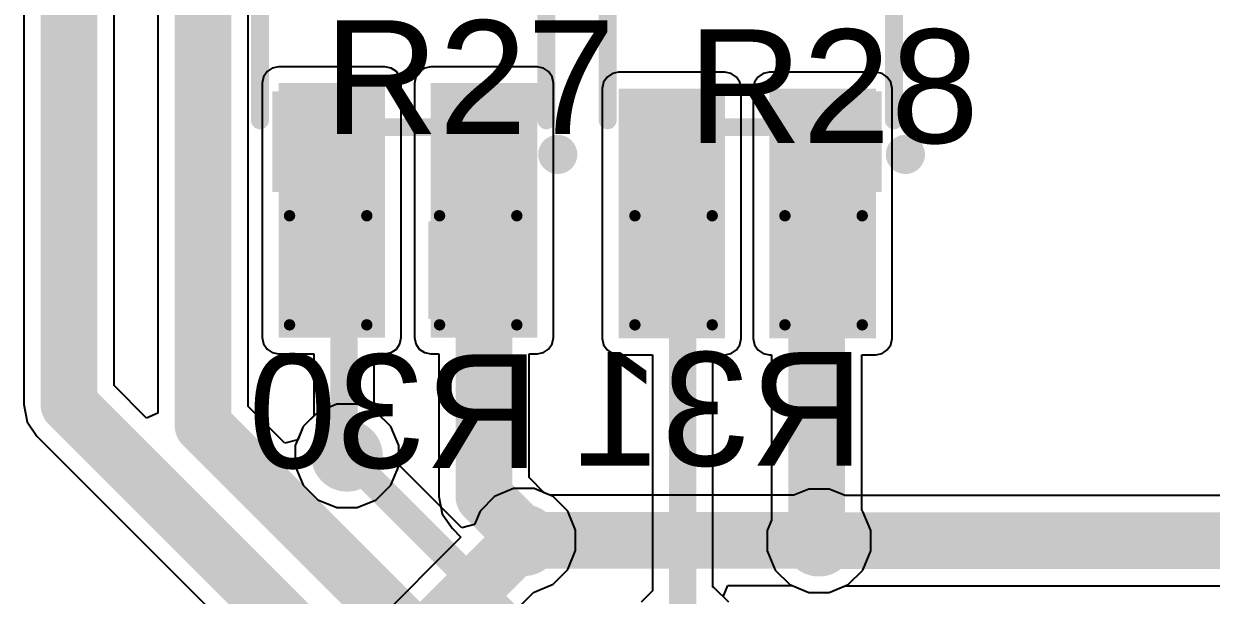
# Model space of a CAD drawing. Header units: millimetres. Extents: x -0.34 to 3.69, y -0.26 to 2.67.
# Drawn here: x 0.481 to 1.004, y 1.533 to 1.785 of the extents above; entities that cross this region are included whole.
import ezdxf

# ---------------------------------------------------------------- set-up
doc = ezdxf.new("R2010")
doc.units = ezdxf.units.MM
doc.header["$MEASUREMENT"] = 0
for name, color, linetype in [('BottomLayer', 5, 'Continuous'), ('BottomOverlay', 54, 'Continuous'), ('BottomPaste', 16, 'Continuous'), ('BottomSolder', 6, 'Continuous'), ('TopLayer', 1, 'Continuous'), ('TopOverlay', 2, 'Continuous'), ('ViaHoleLayer', 16, 'Continuous')]:
    doc.layers.add(name, color=color, linetype=linetype)
doc.styles.add('Arial', font='', dxfattribs={"height": 0.2})
doc.styles.get('Arial').set_extended_font_data('Arial')

# ---------------------------------------------------------------- blocks, each defined once
blk = doc.blocks.new('SOT23_3_B_13')
at = {"layer": 'BottomLayer'}
for points in [[(-0.05354, 0.05748), (-0.02126, 0.05748), (-0.02126, 0.02126), (-0.05354, 0.02126)], [(0.02126, 0.05748), (0.05354, 0.05748), (0.05354, 0.02126), (0.02126, 0.02126)], [(-0.01614, -0.02126), (0.01614, -0.02126), (0.01614, -0.05748), (-0.01614, -0.05748)]]:
    blk.add_hatch(color=5, dxfattribs=at).paths.add_polyline_path(points)
at = {"layer": 'BottomPaste'}
for points in [[(-0.05354, 0.05748), (-0.02126, 0.05748), (-0.02126, 0.02126), (-0.05354, 0.02126)], [(0.02126, 0.05748), (0.05354, 0.05748), (0.05354, 0.02126), (0.02126, 0.02126)], [(-0.01614, -0.02126), (0.01614, -0.02126), (0.01614, -0.05748), (-0.01614, -0.05748)]]:
    blk.add_hatch(color=16, dxfattribs=at).paths.add_polyline_path(points)
at = {"layer": 'BottomSolder'}
for points in [[(-0.05754, 0.06148), (-0.01726, 0.06148), (-0.01726, 0.01726), (-0.05754, 0.01726)], [(0.01726, 0.06148), (0.05754, 0.06148), (0.05754, 0.01726), (0.01726, 0.01726)], [(-0.02014, -0.01726), (0.02014, -0.01726), (0.02014, -0.06148), (-0.02014, -0.06148)]]:
    blk.add_hatch(color=6, dxfattribs=at).paths.add_polyline_path(points)
at = {"layer": 'BottomOverlay'}
for points, const_width in [([(-0.06439, 0.045, 1), (-0.07161, 0.045, 1)], 0.01), ([(-0.07411, 0.045, 1), (-0.06911, 0.045, 1)], 0.005), ([(-0.06689, 0.045, 1), (-0.06189, 0.045, 1)], 0.005), ([(-0.01497, 0.033, 1), (-0.01103, 0.033, 1)], 0.00394), ([(0.01103, 0.033, 1), (0.01497, 0.033, 1)], 0.00394), ([(-0.06497, 0.03, 1), (-0.06103, 0.03, 1)], 0.00394), ([(0.06103, 0.03, 1), (0.06497, 0.03, 1)], 0.00394), ([(-0.06497, -0.034, 1), (-0.06103, -0.034, 1)], 0.00394), ([(-0.06497, -0.034, 1), (-0.06103, -0.034, 1)], 0.00394), ([(-0.02597, -0.034, 1), (-0.02203, -0.034, 1)], 0.00394), ([(0.02203, -0.034, 1), (0.02597, -0.034, 1)], 0.00394), ([(0.06103, -0.034, 1), (0.06497, -0.034, 1)], 0.00394), ([(0.06103, -0.034, 1), (0.06497, -0.034, 1)], 0.00394)]:
    blk.add_lwpolyline(points, format="xyb", close=True, dxfattribs=dict(at, const_width=const_width))
at = {"layer": 'BottomOverlay', "const_width": 0.00787}
for points in [[(0.013, 0.033), (-0.013, 0.033)], [(-0.063, 0.03), (-0.063, -0.034)], [(0.063, 0.03), (0.063, -0.034)], [(-0.024, -0.034), (-0.063, -0.034)], [(0.063, -0.034), (0.024, -0.034)]]:
    blk.add_lwpolyline(points, dxfattribs=at)
blk = doc.blocks.new('SOT23_3_B_19')
at = {"layer": 'BottomLayer'}
for points in [[(-0.05354, 0.05748), (-0.02126, 0.05748), (-0.02126, 0.02126), (-0.05354, 0.02126)], [(0.02126, 0.05748), (0.05354, 0.05748), (0.05354, 0.02126), (0.02126, 0.02126)], [(-0.01614, -0.02126), (0.01614, -0.02126), (0.01614, -0.05748), (-0.01614, -0.05748)]]:
    blk.add_hatch(color=5, dxfattribs=at).paths.add_polyline_path(points)
at = {"layer": 'BottomPaste'}
for points in [[(-0.05354, 0.05748), (-0.02126, 0.05748), (-0.02126, 0.02126), (-0.05354, 0.02126)], [(0.02126, 0.05748), (0.05354, 0.05748), (0.05354, 0.02126), (0.02126, 0.02126)], [(-0.01614, -0.02126), (0.01614, -0.02126), (0.01614, -0.05748), (-0.01614, -0.05748)]]:
    blk.add_hatch(color=16, dxfattribs=at).paths.add_polyline_path(points)
at = {"layer": 'BottomSolder'}
for points in [[(-0.05754, 0.06148), (-0.01726, 0.06148), (-0.01726, 0.01726), (-0.05754, 0.01726)], [(0.01726, 0.06148), (0.05754, 0.06148), (0.05754, 0.01726), (0.01726, 0.01726)], [(-0.02014, -0.01726), (0.02014, -0.01726), (0.02014, -0.06148), (-0.02014, -0.06148)]]:
    blk.add_hatch(color=6, dxfattribs=at).paths.add_polyline_path(points)
at = {"layer": 'BottomOverlay'}
for points, const_width in [([(-0.06439, 0.045, 1), (-0.07161, 0.045, 1)], 0.01), ([(-0.07411, 0.045, 1), (-0.06911, 0.045, 1)], 0.005), ([(-0.06689, 0.045, 1), (-0.06189, 0.045, 1)], 0.005), ([(-0.01497, 0.033, 1), (-0.01103, 0.033, 1)], 0.00394), ([(0.01103, 0.033, 1), (0.01497, 0.033, 1)], 0.00394), ([(-0.06497, 0.03, 1), (-0.06103, 0.03, 1)], 0.00394), ([(0.06103, 0.03, 1), (0.06497, 0.03, 1)], 0.00394), ([(-0.06497, -0.034, 1), (-0.06103, -0.034, 1)], 0.00394), ([(-0.06497, -0.034, 1), (-0.06103, -0.034, 1)], 0.00394), ([(-0.02597, -0.034, 1), (-0.02203, -0.034, 1)], 0.00394), ([(0.02203, -0.034, 1), (0.02597, -0.034, 1)], 0.00394), ([(0.06103, -0.034, 1), (0.06497, -0.034, 1)], 0.00394), ([(0.06103, -0.034, 1), (0.06497, -0.034, 1)], 0.00394)]:
    blk.add_lwpolyline(points, format="xyb", close=True, dxfattribs=dict(at, const_width=const_width))
at = {"layer": 'BottomOverlay', "const_width": 0.00787}
for points in [[(0.013, 0.033), (-0.013, 0.033)], [(-0.063, 0.03), (-0.063, -0.034)], [(0.063, 0.03), (0.063, -0.034)], [(-0.024, -0.034), (-0.063, -0.034)], [(0.063, -0.034), (0.024, -0.034)]]:
    blk.add_lwpolyline(points, dxfattribs=at)
blk = doc.blocks.new('R__0603_B_27')
at = {"layer": 'BottomLayer'}
for points in [[(-0.015, 0.0175), (-0.015, -0.0175), (-0.045, -0.0175), (-0.045, 0.0175)], [(0.045, 0.0175), (0.045, -0.0175), (0.015, -0.0175), (0.015, 0.0175)]]:
    blk.add_hatch(color=5, dxfattribs=at).paths.add_polyline_path(points)
at = {"layer": 'BottomPaste'}
for points in [[(-0.015, 0.0175), (-0.015, -0.0175), (-0.045, -0.0175), (-0.045, 0.0175)], [(0.045, 0.0175), (0.045, -0.0175), (0.015, -0.0175), (0.015, 0.0175)]]:
    blk.add_hatch(color=16, dxfattribs=at).paths.add_polyline_path(points)
at = {"layer": 'BottomSolder'}
for points in [[(-0.011, 0.0215), (-0.011, -0.0215), (-0.049, -0.0215), (-0.049, 0.0215)], [(0.049, 0.0215), (0.049, -0.0215), (0.011, -0.0215), (0.011, 0.0215)]]:
    blk.add_hatch(color=6, dxfattribs=at).paths.add_polyline_path(points)
at = {"layer": 'BottomOverlay', "const_width": 0.005}
for points in [[(-0.016, 0.024), (-0.05, 0.024)], [(-0.05, 0.024), (-0.05, -0.024)], [(0.05, 0.024), (0.016, 0.024)], [(0.05, 0.024), (0.05, -0.024)], [(-0.016, -0.024), (-0.05, -0.024)], [(0.05, -0.024), (0.016, -0.024)]]:
    blk.add_lwpolyline(points, dxfattribs=at)
at = {"layer": 'BottomOverlay', "const_width": 0.0025}
for points in [[(-0.05125, 0.024, 1), (-0.04875, 0.024, 1)], [(-0.05125, 0.024, 1), (-0.04875, 0.024, 1)], [(-0.01725, 0.024, 1), (-0.01475, 0.024, 1)], [(0.01475, 0.024, 1), (0.01725, 0.024, 1)], [(0.04875, 0.024, 1), (0.05125, 0.024, 1)], [(0.04875, 0.024, 1), (0.05125, 0.024, 1)], [(-0.05125, -0.024, 1), (-0.04875, -0.024, 1)], [(-0.05125, -0.024, 1), (-0.04875, -0.024, 1)], [(-0.01725, -0.024, 1), (-0.01475, -0.024, 1)], [(0.01475, -0.024, 1), (0.01725, -0.024, 1)], [(0.04875, -0.024, 1), (0.05125, -0.024, 1)], [(0.04875, -0.024, 1), (0.05125, -0.024, 1)]]:
    blk.add_lwpolyline(points, format="xyb", close=True, dxfattribs=at)
blk = doc.blocks.new('R__0603_B_28')
at = {"layer": 'BottomLayer'}
for points in [[(-0.015, 0.0175), (-0.015, -0.0175), (-0.045, -0.0175), (-0.045, 0.0175)], [(0.045, 0.0175), (0.045, -0.0175), (0.015, -0.0175), (0.015, 0.0175)]]:
    blk.add_hatch(color=5, dxfattribs=at).paths.add_polyline_path(points)
at = {"layer": 'BottomPaste'}
for points in [[(-0.015, 0.0175), (-0.015, -0.0175), (-0.045, -0.0175), (-0.045, 0.0175)], [(0.045, 0.0175), (0.045, -0.0175), (0.015, -0.0175), (0.015, 0.0175)]]:
    blk.add_hatch(color=16, dxfattribs=at).paths.add_polyline_path(points)
at = {"layer": 'BottomSolder'}
for points in [[(-0.011, 0.0215), (-0.011, -0.0215), (-0.049, -0.0215), (-0.049, 0.0215)], [(0.049, 0.0215), (0.049, -0.0215), (0.011, -0.0215), (0.011, 0.0215)]]:
    blk.add_hatch(color=6, dxfattribs=at).paths.add_polyline_path(points)
at = {"layer": 'BottomOverlay', "const_width": 0.005}
for points in [[(-0.016, 0.024), (-0.05, 0.024)], [(-0.05, 0.024), (-0.05, -0.024)], [(0.05, 0.024), (0.016, 0.024)], [(0.05, 0.024), (0.05, -0.024)], [(-0.016, -0.024), (-0.05, -0.024)], [(0.05, -0.024), (0.016, -0.024)]]:
    blk.add_lwpolyline(points, dxfattribs=at)
at = {"layer": 'BottomOverlay', "const_width": 0.0025}
for points in [[(-0.05125, 0.024, 1), (-0.04875, 0.024, 1)], [(-0.05125, 0.024, 1), (-0.04875, 0.024, 1)], [(-0.01725, 0.024, 1), (-0.01475, 0.024, 1)], [(0.01475, 0.024, 1), (0.01725, 0.024, 1)], [(0.04875, 0.024, 1), (0.05125, 0.024, 1)], [(0.04875, 0.024, 1), (0.05125, 0.024, 1)], [(-0.05125, -0.024, 1), (-0.04875, -0.024, 1)], [(-0.05125, -0.024, 1), (-0.04875, -0.024, 1)], [(-0.01725, -0.024, 1), (-0.01475, -0.024, 1)], [(0.01475, -0.024, 1), (0.01725, -0.024, 1)], [(0.04875, -0.024, 1), (0.05125, -0.024, 1)], [(0.04875, -0.024, 1), (0.05125, -0.024, 1)]]:
    blk.add_lwpolyline(points, format="xyb", close=True, dxfattribs=at)

msp = doc.modelspace()

# ---------------------------------------------------------------- hatches: boundary and pattern name
at = {"layer": 'BottomLayer'}
for points in [[(0.5932, 1.64637), (0.64, 1.64637), (0.64, 1.75837), (0.5932, 1.75837)], [(0.6602, 1.64637), (0.707, 1.64637), (0.707, 1.75837), (0.6602, 1.75837)], [(0.7428, 1.646), (0.7896, 1.646), (0.7896, 1.756), (0.7428, 1.756)], [(0.8092, 1.646), (0.856, 1.646), (0.856, 1.756), (0.8092, 1.756)]]:
    msp.add_hatch(color=5, dxfattribs=at).paths.add_polyline_path(points)
h = msp.add_hatch(color=5, dxfattribs=at)
edge = h.paths.add_edge_path()
edge.add_arc((0.62335, 1.59435), 0.01575, 0, 360)
h = msp.add_hatch(color=5, dxfattribs=at)
edge = h.paths.add_edge_path()
edge.add_arc((0.70118, 1.55718), 0.01575, 0, 360)
h = msp.add_hatch(color=5, dxfattribs=at)
edge = h.paths.add_edge_path()
edge.add_arc((0.831, 1.557), 0.01575, 0, 360)
at = {"layer": 'TopLayer'}
h = msp.add_hatch(color=1, dxfattribs=at)
edge = h.paths.add_edge_path()
edge.add_arc((0.62335, 1.59435), 0.01575, 0, 360)
h = msp.add_hatch(color=1, dxfattribs=at)
edge = h.paths.add_edge_path()
edge.add_arc((0.70118, 1.55718), 0.01575, 0, 360)
h = msp.add_hatch(color=1, dxfattribs=at)
edge = h.paths.add_edge_path()
edge.add_arc((0.831, 1.557), 0.01575, 0, 360)
at = {"layer": 'ViaHoleLayer'}
h = msp.add_hatch(color=16, dxfattribs=at)
edge = h.paths.add_edge_path()
edge.add_arc((0.62335, 1.59435), 0.00984, 0, 360)
h = msp.add_hatch(color=16, dxfattribs=at)
edge = h.paths.add_edge_path()
edge.add_arc((0.70118, 1.55718), 0.00984, 0, 360)
h = msp.add_hatch(color=16, dxfattribs=at)
edge = h.paths.add_edge_path()
edge.add_arc((0.831, 1.557), 0.00984, 0, 360)

# ---------------------------------------------------------------- linework, layer by layer
at = {"layer": 'BottomLayer'}
for p, q in [((0.5866, 1.7611), (0.58606, 1.75837)), ((0.58815, 1.76342), (0.5866, 1.7611)), ((0.59047, 1.76496), (0.58815, 1.76342)), ((0.5932, 1.76551), (0.59047, 1.76496)), ((0.64, 1.76551), (0.5932, 1.76551)), ((0.64273, 1.76496), (0.64, 1.76551)), ((0.64505, 1.76342), (0.64273, 1.76496)), ((0.64659, 1.7611), (0.64505, 1.76342)), ((0.64714, 1.75837), (0.64659, 1.7611)), ((0.6536, 1.7611), (0.65306, 1.75837)), ((0.65515, 1.76342), (0.6536, 1.7611)), ((0.65747, 1.76496), (0.65515, 1.76342)), ((0.6602, 1.76551), (0.65747, 1.76496)), ((0.707, 1.76551), (0.6602, 1.76551)), ((0.70973, 1.76496), (0.707, 1.76551)), ((0.71205, 1.76342), (0.70973, 1.76496)), ((0.71359, 1.7611), (0.71205, 1.76342)), ((0.71414, 1.75837), (0.71359, 1.7611)), ((0.73775, 1.76105), (0.7362, 1.75873)), ((0.74007, 1.76259), (0.73775, 1.76105)), ((0.7428, 1.76314), (0.74007, 1.76259)), ((0.7896, 1.76314), (0.7428, 1.76314)), ((0.79233, 1.76259), (0.7896, 1.76314)), ((0.79465, 1.76105), (0.79233, 1.76259)), ((0.79619, 1.75873), (0.79465, 1.76105)), ((0.80415, 1.76105), (0.8026, 1.75873)), ((0.80647, 1.76259), (0.80415, 1.76105)), ((0.8092, 1.76314), (0.80647, 1.76259)), ((0.856, 1.76314), (0.8092, 1.76314)), ((0.85873, 1.76259), (0.856, 1.76314)), ((0.86105, 1.76105), (0.85873, 1.76259)), ((0.86259, 1.75873), (0.86105, 1.76105)), ((0.58606, 1.75837), (0.58606, 1.64637)), ((0.64714, 1.64637), (0.64714, 1.75837)), ((0.65306, 1.75837), (0.65306, 1.64637)), ((0.71414, 1.64637), (0.71414, 1.75837)), ((0.7362, 1.75873), (0.73566, 1.756)), ((0.73566, 1.756), (0.73566, 1.646)), ((0.79674, 1.756), (0.79619, 1.75873)), ((0.79674, 1.646), (0.79674, 1.756)), ((0.8026, 1.75873), (0.80206, 1.756)), ((0.80206, 1.756), (0.80206, 1.646)), ((0.86314, 1.756), (0.86259, 1.75873)), ((0.86314, 1.646), (0.86314, 1.756)), ((0.58606, 1.64637), (0.5866, 1.64364)), ((0.64659, 1.64364), (0.64714, 1.64637)), ((0.65306, 1.64637), (0.6536, 1.64364)), ((0.71359, 1.64364), (0.71414, 1.64637)), ((0.73566, 1.646), (0.7362, 1.64327)), ((0.79619, 1.64327), (0.79674, 1.646)), ((0.80206, 1.646), (0.8026, 1.64327)), ((0.86259, 1.64327), (0.86314, 1.646)), ((0.5866, 1.64364), (0.58815, 1.64132)), ((0.58815, 1.64132), (0.59047, 1.63978)), ((0.64273, 1.63978), (0.64505, 1.64132)), ((0.64505, 1.64132), (0.64659, 1.64364)), ((0.6536, 1.64364), (0.65515, 1.64132)), ((0.65515, 1.64132), (0.65747, 1.63978)), ((0.70973, 1.63978), (0.71205, 1.64132)), ((0.71205, 1.64132), (0.71359, 1.64364)), ((0.7362, 1.64327), (0.73775, 1.64095)), ((0.73775, 1.64095), (0.74007, 1.63941)), ((0.79233, 1.63941), (0.79465, 1.64095)), ((0.79465, 1.64095), (0.79619, 1.64327)), ((0.8026, 1.64327), (0.80415, 1.64095)), ((0.80415, 1.64095), (0.80647, 1.63941)), ((0.85873, 1.63941), (0.86105, 1.64095)), ((0.86105, 1.64095), (0.86259, 1.64327)), ((0.59047, 1.63978), (0.5932, 1.63923)), ((0.5932, 1.63923), (0.60875, 1.63923)), ((0.60875, 1.63923), (0.60875, 1.61192)), ((0.63525, 1.61404), (0.63525, 1.63923)), ((0.63525, 1.63923), (0.64, 1.63923)), ((0.64, 1.63923), (0.64273, 1.63978)), ((0.65747, 1.63978), (0.6602, 1.63923)), ((0.6602, 1.63923), (0.66372, 1.63923)), ((0.66372, 1.63923), (0.66372, 1.57651)), ((0.70348, 1.58475), (0.70348, 1.63923)), ((0.70348, 1.63923), (0.707, 1.63923)), ((0.707, 1.63923), (0.70973, 1.63978)), ((0.74007, 1.63941), (0.7428, 1.63886)), ((0.7428, 1.63886), (0.75775, 1.63886)), ((0.75775, 1.63886), (0.75775, 1.53492)), ((0.78425, 1.53655), (0.78425, 1.63886)), ((0.78425, 1.63886), (0.7896, 1.63886)), ((0.7896, 1.63886), (0.79233, 1.63941)), ((0.80647, 1.63941), (0.8092, 1.63886)), ((0.8092, 1.63886), (0.81012, 1.63886)), ((0.81012, 1.63886), (0.81012, 1.56603)), ((0.84988, 1.57029), (0.84988, 1.63886)), ((0.84988, 1.63886), (0.856, 1.63886)), ((0.856, 1.63886), (0.85873, 1.63941)), ((0.60875, 1.61192), (0.60406, 1.60723)), ((0.63623, 1.61363), (0.63525, 1.61404)), ((0.64263, 1.60723), (0.63623, 1.61363)), ((0.60406, 1.60723), (0.6006, 1.59887)), ((0.6461, 1.59887), (0.64263, 1.60723)), ((0.6006, 1.59887), (0.6006, 1.58982)), ((0.6461, 1.58982), (0.6461, 1.59887)), ((0.6006, 1.58982), (0.60406, 1.58146)), ((0.64263, 1.58146), (0.6461, 1.58982)), ((0.71014, 1.57808), (0.70348, 1.58475)), ((0.60406, 1.58146), (0.61046, 1.57506)), ((0.63623, 1.57506), (0.64263, 1.58146)), ((0.71406, 1.57646), (0.71014, 1.57808)), ((0.61046, 1.57506), (0.61882, 1.5716)), ((0.62787, 1.5716), (0.63623, 1.57506)), ((0.66372, 1.57651), (0.66523, 1.5689)), ((0.72046, 1.57006), (0.71406, 1.57646)), ((0.61882, 1.5716), (0.62787, 1.5716)), ((0.66523, 1.5689), (0.66954, 1.56245)), ((0.72392, 1.5617), (0.72046, 1.57006)), ((0.85028, 1.56989), (0.84988, 1.57029)), ((0.85375, 1.56152), (0.85028, 1.56989)), ((0.66954, 1.56245), (0.67344, 1.55856)), ((0.81012, 1.56603), (0.80825, 1.56152)), ((0.67344, 1.55856), (0.62563, 1.51075)), ((0.72392, 1.55265), (0.72392, 1.5617)), ((0.80825, 1.56152), (0.80825, 1.55248)), ((0.85375, 1.55248), (0.85375, 1.56152)), ((0.72046, 1.54429), (0.72392, 1.55265)), ((0.80825, 1.55248), (0.81172, 1.54411)), ((0.85028, 1.54411), (0.85375, 1.55248)), ((0.71406, 1.53789), (0.72046, 1.54429)), ((0.81172, 1.54411), (0.81811, 1.53772)), ((0.84389, 1.53772), (0.85028, 1.54411)), ((0.7057, 1.53443), (0.71406, 1.53789)), ((0.78489, 1.53628), (0.78425, 1.53655)), ((0.79128, 1.52989), (0.78489, 1.53628)), ((0.81811, 1.53772), (0.82648, 1.53425)), ((0.83552, 1.53425), (0.84389, 1.53772)), ((0.65144, 1.48033), (0.70555, 1.53443)), ((0.70555, 1.53443), (0.7057, 1.53443)), ((0.75775, 1.53492), (0.75272, 1.52989)), ((0.82648, 1.53425), (0.83552, 1.53425))]:
    msp.add_line(p, q, dxfattribs=at)
for points, const_width in [([(0.67805, 1.676), (0.6836, 1.67045)], 0.025), ([(0.622, 1.59435), (0.622, 1.67837)], 0.012), ([(0.6836, 1.57651), (0.6836, 1.67045)], 0.025), ([(0.83, 1.561), (0.83, 1.672)], 0.025), ([(0.771, 1.675), (0.772, 1.676)], 0.012), ([(0.771, 1.518), (0.771, 1.675)], 0.012), ([(0.6836, 1.57651), (0.70118, 1.55893)], 0.025), ([(0.631, 1.488), (0.70018, 1.55718)], 0.025), ([(0.70018, 1.55718), (0.70118, 1.55718)], 0.025), ([(0.70118, 1.55718), (0.70118, 1.55893)], 0.025)]:
    msp.add_lwpolyline(points, dxfattribs=dict(at, const_width=const_width))
for points, const_width in [([(0.6718, 1.676, 1), (0.6843, 1.676, 1)], 0.0125), ([(0.619, 1.67837, 1), (0.625, 1.67837, 1)], 0.006), ([(0.67735, 1.67045, 1), (0.68985, 1.67045, 1)], 0.0125), ([(0.67735, 1.67045, 1), (0.68985, 1.67045, 1)], 0.0125), ([(0.82375, 1.672, 1), (0.83625, 1.672, 1)], 0.0125), ([(0.768, 1.675, 1), (0.774, 1.675, 1)], 0.006), ([(0.768, 1.675, 1), (0.774, 1.675, 1)], 0.006), ([(0.769, 1.676, 1), (0.775, 1.676, 1)], 0.006), ([(0.619, 1.59435, 1), (0.625, 1.59435, 1)], 0.006), ([(0.67735, 1.57651, 1), (0.68985, 1.57651, 1)], 0.0125), ([(0.67735, 1.57651, 1), (0.68985, 1.57651, 1)], 0.0125), ([(0.82375, 1.561, 1), (0.83625, 1.561, 1)], 0.0125), ([(0.69393, 1.55718, 1), (0.70643, 1.55718, 1)], 0.0125), ([(0.69393, 1.55718, 1), (0.70643, 1.55718, 1)], 0.0125), ([(0.69493, 1.55893, 1), (0.70743, 1.55893, 1)], 0.0125), ([(0.69493, 1.55893, 1), (0.70743, 1.55893, 1)], 0.0125), ([(0.69493, 1.55718, 1), (0.70743, 1.55718, 1)], 0.0125), ([(0.69493, 1.55718, 1), (0.70743, 1.55718, 1)], 0.0125)]:
    msp.add_lwpolyline(points, format="xyb", close=True, dxfattribs=dict(at, const_width=const_width))
at = {"layer": 'TopLayer'}
for p, q in [((0.54012, 1.88924), (0.54012, 1.61307)), ((0.57988, 1.61608), (0.57988, 1.88012)), ((0.48112, 1.841), (0.48112, 1.617)), ((0.52088, 1.62524), (0.52088, 1.841)), ((0.53512, 1.611), (0.52088, 1.62524)), ((0.48112, 1.617), (0.48263, 1.60939)), ((0.59598, 1.59998), (0.57988, 1.61608)), ((0.61882, 1.6171), (0.61046, 1.61363)), ((0.62787, 1.6171), (0.61882, 1.6171)), ((0.63623, 1.61363), (0.62787, 1.6171)), ((0.48263, 1.60939), (0.48694, 1.60294)), ((0.54012, 1.61307), (0.53512, 1.611)), ((0.61046, 1.61363), (0.60406, 1.60723)), ((0.64263, 1.60723), (0.63623, 1.61363)), ((0.60406, 1.60723), (0.60164, 1.60139)), ((0.6461, 1.59887), (0.64263, 1.60723)), ((0.48694, 1.60294), (0.60785, 1.48203)), ((0.60164, 1.60139), (0.59598, 1.59998)), ((0.6461, 1.59035), (0.6461, 1.59887)), ((0.67381, 1.56263), (0.6461, 1.59035)), ((0.69665, 1.57992), (0.68829, 1.57646)), ((0.7057, 1.57992), (0.69665, 1.57992)), ((0.71262, 1.57706), (0.7057, 1.57992)), ((0.82648, 1.57975), (0.81998, 1.57706)), ((0.83552, 1.57975), (0.82648, 1.57975)), ((0.84244, 1.57688), (0.83552, 1.57975)), ((0.68829, 1.57646), (0.68189, 1.57006)), ((0.81998, 1.57706), (0.71262, 1.57706)), ((1.25356, 1.57688), (0.84244, 1.57688)), ((0.68189, 1.57006), (0.67942, 1.56409)), ((0.67942, 1.56409), (0.67381, 1.56263)), ((0.78888, 1.53229), (0.79095, 1.53729)), ((0.79095, 1.53729), (0.81913, 1.53729)), ((0.81913, 1.53729), (0.82648, 1.53425)), ((0.83552, 1.53425), (0.84244, 1.53712)), ((0.84244, 1.53712), (1.25356, 1.53712)), ((0.82648, 1.53425), (0.83552, 1.53425))]:
    msp.add_line(p, q, dxfattribs=at)
for points, const_width in [([(0.56, 1.60785), (0.56, 1.902)], 0.025), ([(0.501, 1.617), (0.501, 1.863)], 0.025), ([(0.501, 1.617), (0.63, 1.488)], 0.025), ([(0.56, 1.60785), (0.66625, 1.5016)], 0.025), ([(0.62335, 1.59435), (0.75, 1.4677)], 0.012), ([(0.62335, 1.59435), (0.62335, 1.59435)], 0.012), ([(0.70118, 1.55718), (0.83082, 1.55718)], 0.025), ([(0.83082, 1.55718), (0.831, 1.557)], 0.025), ([(0.831, 1.557), (1.265, 1.557)], 0.025)]:
    msp.add_lwpolyline(points, dxfattribs=dict(at, const_width=const_width))
for points, const_width in [([(0.49475, 1.617, 1), (0.50725, 1.617, 1)], 0.0125), ([(0.49475, 1.617, 1), (0.50725, 1.617, 1)], 0.0125), ([(0.55375, 1.60785, 1), (0.56625, 1.60785, 1)], 0.0125), ([(0.55375, 1.60785, 1), (0.56625, 1.60785, 1)], 0.0125), ([(0.62035, 1.59435, 1), (0.62635, 1.59435, 1)], 0.006), ([(0.62035, 1.59435, 1), (0.62635, 1.59435, 1)], 0.006), ([(0.62035, 1.59435, 1), (0.62635, 1.59435, 1)], 0.006), ([(0.69493, 1.55718, 1), (0.70743, 1.55718, 1)], 0.0125), ([(0.82457, 1.55718, 1), (0.83707, 1.55718, 1)], 0.0125), ([(0.82457, 1.55718, 1), (0.83707, 1.55718, 1)], 0.0125), ([(0.82475, 1.557, 1), (0.83725, 1.557, 1)], 0.0125), ([(0.82475, 1.557, 1), (0.83725, 1.557, 1)], 0.0125)]:
    msp.add_lwpolyline(points, format="xyb", close=True, dxfattribs=dict(at, const_width=const_width))

# ---------------------------------------------------------------- block references
at = {"rotation": 180}
for name, p in [('SOT23_3_B_19', (0.64805, 1.772)), ('SOT23_3_B_13', (0.801, 1.772)), ('R__0603_B_28', (0.64805, 1.676)), ('R__0603_B_27', (0.8, 1.676))]:
    msp.add_blockref(name, p, dxfattribs=at)

# ---------------------------------------------------------------- texts
at = {"layer": 'BottomOverlay', "style": 'Arial', "text_generation_flag": 2}
for s, p in [('R31', (0.851, 1.59)), ('R30', (0.70805, 1.589))]:
    msp.add_text(s, height=0.05, dxfattribs=at).set_placement(p)
at = {"layer": 'TopOverlay', "style": 'Arial'}
for s, p in [('R27', (0.61325, 1.736)), ('R28', (0.77325, 1.732))]:
    msp.add_text(s, height=0.05, dxfattribs=at).set_placement(p)

doc.saveas('drawing.dxf')
